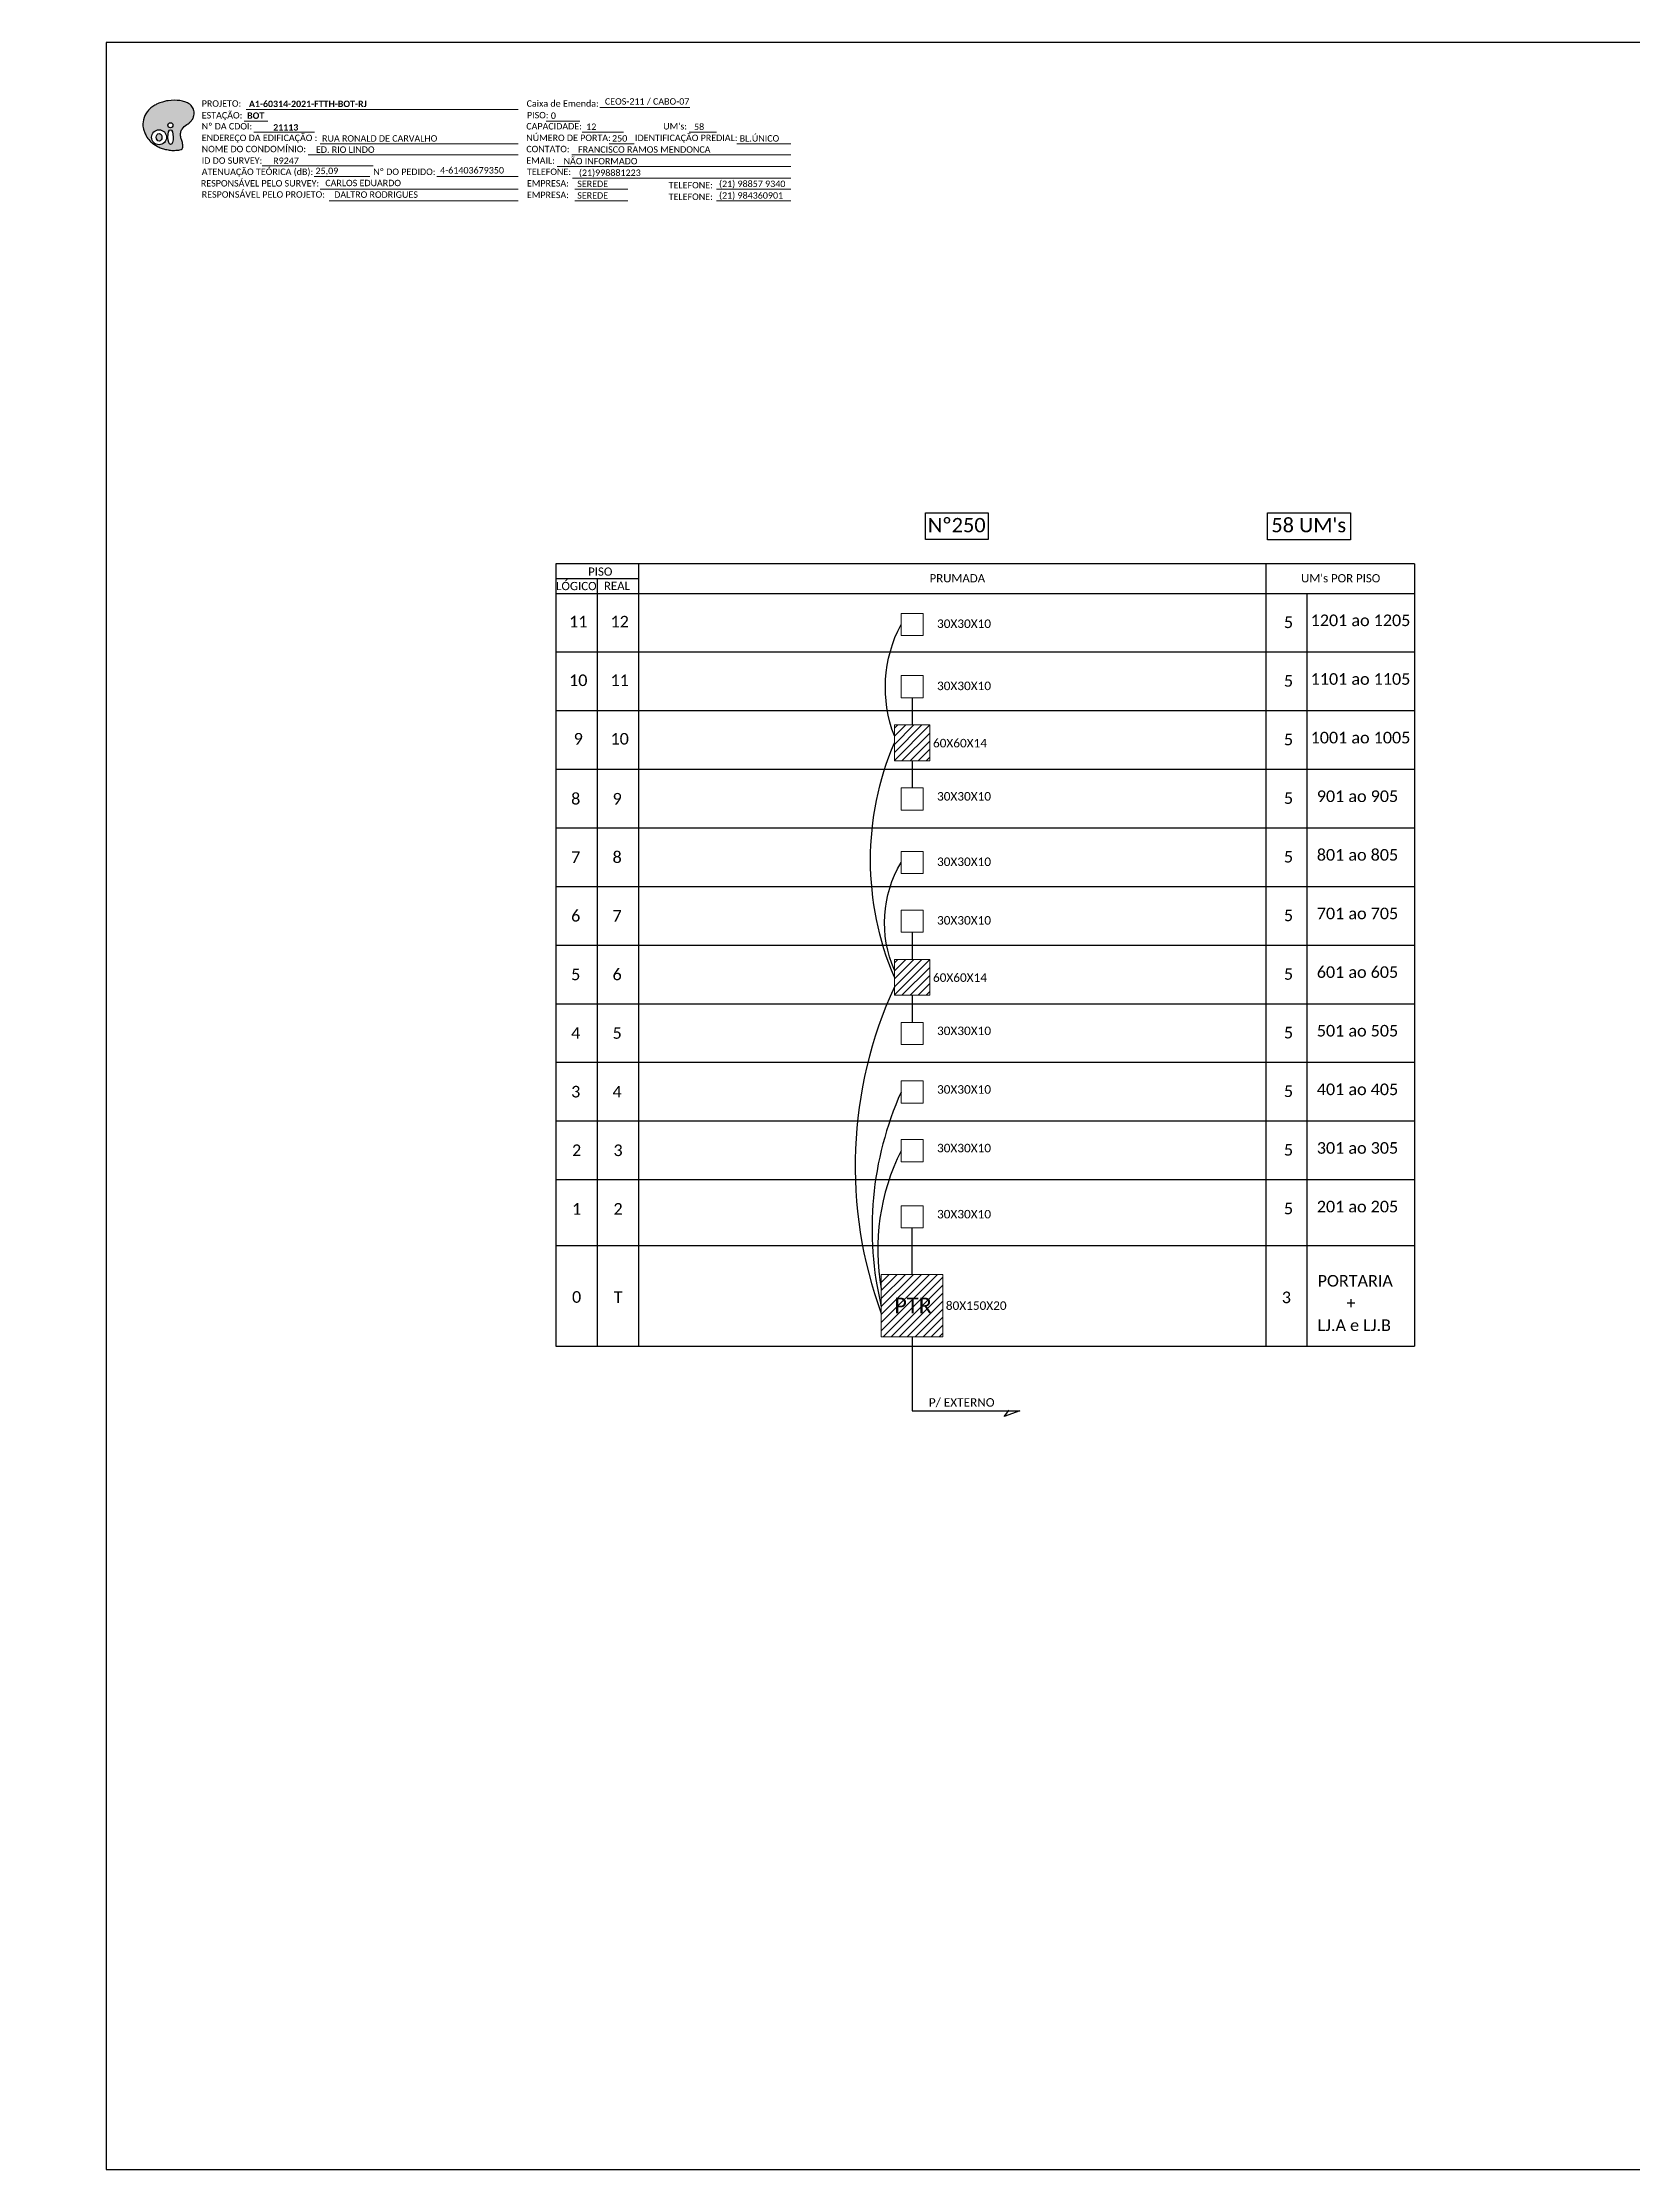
# Model space of a CAD drawing. Header units: metres. Extents: x -1286 to 1713, y -500 to 94.
# Drawn here: x -399 to 45, y -500 to 94 of the extents above; entities that cross this region are included whole.
import ezdxf
from ezdxf.enums import TextEntityAlignment as Align

# ---------------------------------------------------------------- set-up
doc = ezdxf.new("R2010")
doc.units = ezdxf.units.M
doc.styles.add('WMF-Calibri0', font='CALIBRI.TTF')
doc.styles.add('WMF-Calibri1', font='CALIBRIB.TTF')

# ---------------------------------------------------------------- blocks, each defined once
blk = doc.blocks.new('OI')
h = blk.add_hatch(color=40)
edge = h.paths.add_edge_path()
edge.add_spline(control_points=[(4.35, -0.67), (3.92, -0.99), (3.26, -1.5), (2.81, -2.59), (2.9, -3.5), (3.06, -4.27), (3.31, -4.85), (3.37, -5.39), (3.4, -5.88), (3.2, -6.4), (2.54, -6.61), (1.65, -6.63), (0.55, -6.67), (-0.56, -6.42), (-1.61, -6.14), (-2.77, -5.61), (-3.92, -4.77), (-4.89, -3.7), (-5.34, -2.65), (-5.6, -1.94), (-5.85, -0.96), (-5.71, 0.47), (-5.1, 2.02), (-4.14, 3.02), (-3.3, 3.61), (-2.37, 4.16), (-1.36, 4.44), (-0.56, 4.7), (0.79, 4.85), (2.24, 4.97), (3.79, 4.57), (4.67, 4.21), (5.44, 3.65), (5.76, 2.99), (6.03, 2.21), (6.01, 1.46), (5.72, 0.64), (5.31, 0.08), (4.88, -0.38), (4.51, -0.55), (4.35, -0.67)], knot_values=[0, 0, 0, 0, 1.60434, 2.417191, 3.427595, 4.282808, 4.776746, 5.304182, 5.888771, 6.258406, 6.858137, 7.79129, 8.986195, 10.124242, 11.187857, 12.242908, 13.953784, 15.414161, 16.515391, 17.349188, 17.675853, 19.552021, 21.515531, 22.568638, 23.63245, 24.621084, 25.782718, 26.745347, 27.142653, 29.870543, 31.004649, 31.921532, 32.709589, 33.801391, 34.042471, 35.192333, 35.971461, 36.628871, 37.254359, 37.836911, 37.836911, 37.836911, 37.836911], degree=3, periodic=0)
h.paths.add_polyline_path([(1.13, -0.87, -1), (-0.04, -0.87, -1)], flags=16)
edge = h.paths.add_edge_path(flags=16)
edge.add_ellipse((0.56, -3.59), major_axis=(-0.02, 1.71), ratio=0.361305, start_angle=0, end_angle=360)
h.paths.add_polyline_path([(-0.36, -3.62, -1), (-3.8, -3.62, -1)], flags=16)
edge = h.paths.add_edge_path(flags=0)
edge.add_ellipse((-2.08, -3.62), major_axis=(0, 0.885), ratio=0.758294, start_angle=0, end_angle=360)
at = {"color": 40}
for centre, radius in [((-2.08, -3.62), 1.72), ((0.54, -0.87), 0.587)]:
    blk.add_circle(centre, radius, dxfattribs=at)
blk.add_ellipse((-2.08, -3.62), major_axis=(0, 0.885), ratio=0.758294, start_param=-3.141592653589792, end_param=3.141592653589792, dxfattribs=at)
blk.add_ellipse((0.56, -3.59), major_axis=(-0.02, 1.71), ratio=0.361305, dxfattribs=at)
at = {"color": 40, "start_tangent": (-0.800898, -0.598801), "end_tangent": (-0.800898, -0.598801)}
blk.add_spline([(4.35, -0.67), (3.2, -1.78), (2.9, -2.54), (2.92, -3.55), (3.12, -4.38), (3.28, -4.85), (3.37, -5.37), (3.35, -5.95), (3.2, -6.29), (2.66, -6.55), (1.73, -6.63), (0.54, -6.62), (-0.58, -6.41), (-1.6, -6.11), (-2.56, -5.67), (-3.95, -4.67), (-4.89, -3.56), (-5.37, -2.56), (-5.64, -1.78), (-5.72, -1.46), (-5.63, 0.42), (-4.84, 2.22), (-4.13, 2.99), (-3.27, 3.62), (-2.4, 4.09), (-1.3, 4.47), (-0.37, 4.72), (0.02, 4.77), (2.75, 4.8), (3.85, 4.53), (4.69, 4.16), (5.31, 3.68), (5.85, 2.73), (5.93, 2.5), (5.94, 1.35), (5.67, 0.62), (5.29, 0.08), (4.84, -0.36), (4.35, -0.67)], degree=3, dxfattribs=at)

msp = doc.modelspace()

# ---------------------------------------------------------------- hatches: boundary and pattern name
h = msp.add_hatch()
h.set_pattern_fill('LINE', color=1, scale=0.5, angle=45)
h.set_pattern_definition([(45, (-5713.7511, 3171.1452), (-1.122532, 1.122532), [])])
h.paths.add_polyline_path([(-161.35, -106.4), (-151.45, -106.4), (-151.45, -96.36), (-161.35, -96.36)])
h = msp.add_hatch()
h.set_pattern_fill('LINE', color=1, scale=0.5, angle=45)
h.set_pattern_definition([(45, (-5713.7511, 3105.6577), (-1.122532, 1.122532), [])])
h.paths.add_polyline_path([(-161.35, -171.89), (-151.45, -171.89), (-151.45, -161.85), (-161.35, -161.85)])
h = msp.add_hatch()
h.set_pattern_fill('ANSI31', color=1, scale=12.675488, style=0)
h.set_pattern_definition([(45, (-940.2592, -754.0006), (-1.1203655, 1.1203655), [])])
h.paths.add_polyline_path([(-165, -267.31), (-147.8, -267.31), (-147.8, -249.87), (-165, -249.87)])
h.paths.add_polyline_path([(-162.46, -261.79), (-149.68, -261.79), (-149.68, -255.26), (-162.46, -255.26)], flags=24)

# ---------------------------------------------------------------- linework, layer by layer
msp.add_lwpolyline([(-381.52, -499.81), (459.48, -499.81), (459.48, 94.19), (-381.52, 94.19)], close=True)
at = {"color": 7, "lineweight": 0}
for points in [[(-342.93, 72.24), (-336.38, 72.24)], [(-342.41, 75.52), (-266.44, 75.52)], [(-258.64, 72.28), (-249.16, 72.28)], [(-243.6, 76.01), (-218.47, 76.01)], [(-340.26, 69.17), (-323.29, 69.17)], [(-321.7, 65.93), (-266.44, 65.93)], [(-248.59, 69.17), (-236.98, 69.17)], [(-241.01, 65.93), (-234.06, 65.93)], [(-218.65, 69.17), (-210.99, 69.17)], [(-205.31, 65.93), (-190.28, 65.93)], [(-337.95, 59.75), (-306.9, 59.75)], [(-325.11, 62.82), (-266.44, 62.82)], [(-255.52, 59.58), (-190.25, 59.58)], [(-251.48, 62.82), (-190.25, 62.82)], [(-323.41, 56.79), (-307.9, 56.79)], [(-289.18, 56.79), (-266.41, 56.79)], [(-251.23, 56.34), (-190.25, 56.34)], [(-321.7, 53.23), (-266.44, 53.23)], [(-319.21, 49.99), (-266.44, 49.99)], [(-250.62, 53.23), (-235.82, 53.23)], [(-250.62, 49.99), (-235.82, 49.99)], [(-211.02, 53.23), (-190.25, 53.23)], [(-211.02, 49.99), (-190.25, 49.99)]]:
    msp.add_lwpolyline(points, dxfattribs=at)
at = {"color": 7}
for points in [[(-152.67, -37.17), (-135.19, -37.17), (-135.19, -44.64), (-152.67, -44.64)], [(-57.14, -37.16), (-33.91, -37.16), (-33.91, -44.66), (-57.14, -44.66)]]:
    msp.add_lwpolyline(points, close=True, dxfattribs=at)
at = {"color": 0}
for points in [[(-16.04, -51.41), (-255.89, -51.41)], [(-255.89, -55.52), (-232.74, -55.52)], [(-255.89, -59.63), (-16.04, -59.63)]]:
    msp.add_lwpolyline(points, dxfattribs=at)
for points in [[(-255.89, -51.41), (-255.89, -59.63)], [(-232.74, -59.63), (-232.74, -51.41)], [(-57.63, -51.41), (-57.63, -59.63)], [(-16.04, -51.41), (-16.04, -59.63)], [(-244.32, -55.52), (-244.32, -59.63)], [(-255.89, -59.63), (-255.89, -269.91)], [(-255.89, -59.63), (-16.04, -59.63)], [(-255.89, -59.63), (-16.04, -59.63)], [(-244.32, -59.63), (-244.32, -269.91)], [(-232.74, -269.91), (-232.74, -59.63)], [(-57.63, -59.63), (-57.63, -269.91)], [(-46.06, -269.91), (-46.06, -59.63)], [(-16.04, -59.63), (-16.04, -269.91)], [(-255.89, -76.01), (-16.04, -76.01)], [(-255.89, -76.01), (-16.04, -76.01)], [(-255.89, -92.38), (-16.04, -92.38)], [(-255.89, -108.75), (-16.04, -108.75)], [(-255.89, -125.12), (-16.04, -125.12)], [(-255.89, -141.49), (-16.04, -141.49)], [(-255.89, -157.87), (-16.04, -157.87)], [(-255.89, -174.24), (-16.04, -174.24)], [(-255.89, -190.61), (-16.04, -190.61)], [(-255.89, -206.98), (-16.04, -206.98)], [(-255.89, -223.35), (-16.04, -223.35)], [(-255.89, -241.81), (-16.04, -241.81)], [(-255.89, -269.91), (-16.04, -269.91)]]:
    msp.add_lwpolyline(points)
at = {"lineweight": 0}
for points in [[(-153.34, -65.22), (-159.47, -65.22), (-159.47, -71.43), (-153.34, -71.43)], [(-153.34, -82.58), (-159.47, -82.58), (-159.47, -88.8), (-153.34, -88.8)], [(-153.34, -113.96), (-159.47, -113.96), (-159.47, -120.18), (-153.34, -120.18)], [(-153.34, -131.7), (-159.47, -131.7), (-159.47, -137.91), (-153.34, -137.91)], [(-153.34, -148.07), (-159.47, -148.07), (-159.47, -154.28), (-153.34, -154.28)], [(-153.34, -179.45), (-159.47, -179.45), (-159.47, -185.67), (-153.34, -185.67)], [(-153.34, -195.82), (-159.47, -195.82), (-159.47, -202.04), (-153.34, -202.04)], [(-153.34, -212.2), (-159.47, -212.2), (-159.47, -218.41), (-153.34, -218.41)], [(-153.34, -230.65), (-159.47, -230.65), (-159.47, -236.86), (-153.34, -236.86)]]:
    msp.add_lwpolyline(points, close=True, dxfattribs=at)
at = {"color": 3}
for points in [[(-161.35, -99.44, -0.216775), (-159.47, -68.33, 2.900776)], [(-161.35, -166.87, -0.203018), (-161.35, -101.38, 4.271686)], [(-161.35, -164.86, -0.240065), (-159.47, -134.81, 1.445496)], [(-161.35, -169.55, 0.197944), (-165, -260.77, 0.666814)], [(-159.47, -198.93, 0.165386), (-165, -258.85, 0.666814)], [(-159.47, -215.3, 0.162945), (-165, -253.82, 0.666814)]]:
    msp.add_lwpolyline(points, format="xyb", dxfattribs=at)
for points in [[(-156.4, -88.71), (-156.4, -96.27)], [(-156.4, -106.4), (-156.4, -113.96)], [(-156.4, -154.2), (-156.4, -161.76)], [(-156.4, -171.89), (-156.4, -179.45)], [(-156.4, -249.87), (-156.4, -236.86)]]:
    msp.add_lwpolyline(points, dxfattribs=at)
at = {"color": 1, "lineweight": 0}
for points in [[(-151.45, -96.36), (-161.35, -96.36), (-161.35, -106.4), (-151.45, -106.4)], [(-151.45, -161.85), (-161.35, -161.85), (-161.35, -171.89), (-151.45, -171.89)], [(-165, -249.87), (-147.8, -249.87), (-147.8, -267.31), (-165, -267.31)]]:
    msp.add_lwpolyline(points, close=True, dxfattribs=at)
at = {"color": 1}
for points in [[(-156.4, -267.31), (-156.4, -287.96), (-126.26, -287.96)], [(-130.67, -289.55), (-129.27, -287.72)], [(-126.26, -287.96), (-130.67, -289.55)]]:
    msp.add_lwpolyline(points, dxfattribs=at)

# ---------------------------------------------------------------- block references
at = {"color": 7, "xscale": 1.213923925163967, "yscale": 1.213923925163967, "zscale": 1.213923925163967, "rotation": 0.1532896023949059}
msp.add_blockref('OI', (-364.21, 72.14), dxfattribs=at)

# ---------------------------------------------------------------- texts
at = {"color": 7, "lineweight": 0, "style": 'WMF-Calibri0'}
for s, height, p in [('PROJETO:', 1.793, (-354.81, 76.26)), ('Caixa de Emenda:', 1.7927, (-264.06, 76.26)), ('ESTAÇÃO:', 1.793, (-354.81, 72.98)), ('Nº DA CDOI:', 1.7927, (-354.81, 69.91)), ('CAPACIDADE:', 1.7927, (-264.16, 69.91)), ('PISO:', 1.793, (-263.98, 73.03)), ("UM's:", 1.793, (-225.92, 69.91)), ('ENDEREÇO DA EDIFICAÇÃO :', 1.7927, (-354.81, 66.68)), ('NOME DO CONDOMÍNIO:', 1.7927, (-354.81, 63.56)), ('CONTATO:', 1.793, (-264.16, 63.56)), ('NÚMERO DE PORTA:', 1.7927, (-264.16, 66.68)), ('IDENTIFICAÇÃO PREDIAL:', 1.7927, (-233.79, 66.68)), ('ATENUAÇÃO TEÓRICA (dB):', 1.7927, (-354.81, 57.21)), ('ID DO SURVEY:', 1.7927, (-354.81, 60.33)), ('EMAIL:', 1.793, (-264.16, 60.33)), ('RESPONSÁVEL PELO SURVEY:', 1.7927, (-355.05, 53.98)), ('Nº DO PEDIDO:', 1.7927, (-306.89, 57.21)), ('TELEFONE:', 1.793, (-263.98, 57.21)), ('EMPRESA:', 1.793, (-263.98, 53.98)), ('TELEFONE:', 1.793, (-224.38, 53.47)), ('RESPONSÁVEL PELO PROJETO:', 1.7927, (-354.81, 50.87)), ('EMPRESA:', 1.793, (-263.98, 50.74)), ('TELEFONE:', 1.793, (-224.38, 50.24))]:
    msp.add_text(s, height=height, dxfattribs=at).set_placement(p)
at = {"color": 7}
for s, height, style, p in [('A1-60314-2021-FTTH-BOT-RJ', 1.7927, 'WMF-Calibri1', (-341.62, 76.17)), ('CEOS-211 / CABO-07', 1.7927, 'WMF-Calibri0', (-242.2, 76.85)), ('BOT', 1.793, 'WMF-Calibri1', (-342.13, 72.89)), ('0', 1.79, 'WMF-Calibri0', (-257.29, 72.88)), ('12', 1.793, 'WMF-Calibri0', (-247.42, 69.79)), ('58', 1.793, 'WMF-Calibri0', (-217.3, 69.77)), ('RUA RONALD DE CARVALHO', 1.7927, 'WMF-Calibri0', (-321.19, 66.52)), ('250', 1.793, 'WMF-Calibri0', (-240.2, 66.53)), ('BL.ÚNICO', 1.793, 'WMF-Calibri0', (-204.55, 66.53)), ('R9247', 1.793, 'WMF-Calibri0', (-334.85, 60.28)), ('ED. RIO LINDO', 1.7927, 'WMF-Calibri0', (-322.91, 63.39)), ('4-61403679350', 1.7927, 'WMF-Calibri0', (-288.23, 57.62)), ('NÃO INFORMADO', 1.7927, 'WMF-Calibri0', (-253.74, 60.18)), ('FRANCISCO RAMOS MENDONCA', 1.7927, 'WMF-Calibri0', (-249.7, 63.42)), ('25,09', 1.793, 'WMF-Calibri0', (-323.03, 57.45)), ('CARLOS EDUARDO', 1.7927, 'WMF-Calibri0', (-320.3, 54.07)), ('SEREDE', 1.793, 'WMF-Calibri0', (-249.92, 53.83)), ('(21)998881223', 1.7927, 'WMF-Calibri0', (-249.45, 56.94)), ('(21) 98857 9340', 1.7927, 'WMF-Calibri0', (-210.32, 53.83)), ('DALTRO RODRIGUES', 1.7927, 'WMF-Calibri0', (-317.81, 50.83)), ('SEREDE', 1.793, 'WMF-Calibri0', (-249.92, 50.59)), ('(21) 984360901', 1.7927, 'WMF-Calibri0', (-210.32, 50.59)), ('30X30X10', 2.373, 'WMF-Calibri0', (-149.43, -69.3)), ('1201 ao 1205', 3.24, 'WMF-Calibri0', (-45.07, -68.79)), ('1101 ao 1105', 3.24, 'WMF-Calibri0', (-45.07, -85.17)), ('30X30X10', 2.373, 'WMF-Calibri0', (-149.43, -86.66)), ('60X60X14', 2.373, 'WMF-Calibri0', (-150.56, -102.65)), ('1001 ao 1005', 3.24, 'WMF-Calibri0', (-45.07, -101.54)), ('30X30X10', 2.373, 'WMF-Calibri0', (-149.43, -117.51)), ('901 ao 905', 3.24, 'WMF-Calibri0', (-43.35, -117.91)), ('30X30X10', 2.373, 'WMF-Calibri0', (-149.43, -135.78)), ('801 ao 805', 3.24, 'WMF-Calibri0', (-43.35, -134.28)), ('701 ao 705', 3.24, 'WMF-Calibri0', (-43.35, -150.65)), ('30X30X10', 2.373, 'WMF-Calibri0', (-149.43, -152.15)), ('60X60X14', 2.373, 'WMF-Calibri0', (-150.56, -168.13)), ('601 ao 605', 3.24, 'WMF-Calibri0', (-43.35, -167.03)), ('30X30X10', 2.373, 'WMF-Calibri0', (-149.43, -183)), ('501 ao 505', 3.24, 'WMF-Calibri0', (-43.35, -183.4)), ('30X30X10', 2.373, 'WMF-Calibri0', (-149.43, -199.37)), ('401 ao 405', 3.24, 'WMF-Calibri0', (-43.35, -199.77)), ('30X30X10', 2.373, 'WMF-Calibri0', (-149.43, -215.74)), ('301 ao 305', 3.24, 'WMF-Calibri0', (-43.35, -216.14)), ('201 ao 205', 3.24, 'WMF-Calibri0', (-43.35, -232.51)), ('30X30X10', 2.373, 'WMF-Calibri0', (-149.43, -234.2)), ('PORTARIA', 3.24, 'WMF-Calibri0', (-43.13, -253.24)), ('PTR', 4.351, 'WMF-Calibri0', (-161.37, -260.68)), ('80X150X20', 2.373, 'WMF-Calibri0', (-146.96, -259.74)), ('+', 3.24, 'WMF-Calibri0', (-35.07, -259.44)), ('LJ.A e LJ.B', 3.24, 'WMF-Calibri0', (-43.13, -265.65))]:
    msp.add_text(s, height=height, dxfattribs=dict(at, style=style)).set_placement(p)
at = {"color": 7, "style": 'WMF-Calibri1'}
msp.add_text('21113', height=1.793, dxfattribs=at).set_placement((-331.33, 69.6), align=Align.CENTER)
at = {"color": 0, "style": 'WMF-Calibri0'}
for s, height, p in [('Nº250', 4, (-151.99, -42.58)), ("58 UM's", 4, (-56.05, -42.58)), ('     PISO', 2.3, (-250.93, -54.71)), ('  LÓGICO', 2.3, (-257.47, -58.74)), ('    REAL', 2.3, (-245.71, -58.69)), ('PRUMADA', 2.3, (-151.51, -56.57)), ("UM's POR PISO", 2.3, (-47.75, -56.57))]:
    msp.add_text(s, height=height, dxfattribs=at).set_placement(p)
at = {"color": 7, "style": 'WMF-Calibri0'}
for s, height, p in [('11', 3.24, (-249.64, -67.54)), ('12', 3.24, (-238.07, -67.54)), ('10', 3.24, (-249.64, -83.91)), ('11', 3.24, (-238.07, -83.91)), ('9', 3.24, (-249.64, -100.25)), ('10', 3.24, (-238.07, -100.25)), ('P/ EXTERNO', 2.373, (-142.54, -285.59))]:
    msp.add_text(s, height=height, dxfattribs=at).set_placement(p, align=Align.MIDDLE_CENTER)
for tag, flags, p in [('5', 4, (-51.26, -67.71)), ('5', 4, (-51.26, -84.08)), ('5', 4, (-51.26, -100.45)), ('8', 4, (-250.35, -117)), ('9', 4, (-238.78, -117)), ('5', 4, (-51.26, -116.82)), ('7', 4, (-250.35, -133.31)), ('8', 4, (-238.78, -133.31)), ('5', 4, (-51.26, -133.19)), ('6', 4, (-250.35, -149.68)), ('7', 4, (-238.78, -149.68)), ('5', 4, (-51.26, -149.57)), ('5', 4, (-250.35, -166.05)), ('6', 4, (-238.78, -166.05)), ('5', 4, (-51.26, -165.94)), ('4', 4, (-250.35, -182.42)), ('5', 4, (-238.78, -182.42)), ('5', 4, (-51.26, -182.31)), ('3', 4, (-250.35, -198.8)), ('4', 4, (-238.78, -198.8)), ('5', 4, (-51.26, -198.68)), ('2', 4, (-250.1, -215.17)), ('3', 4, (-238.53, -215.17)), ('5', 4, (-51.26, -215.05)), ('1', 4, (-250.1, -231.54)), ('2', 4, (-238.53, -231.54)), ('5', 4, (-51.26, -231.43)), ('0', 4, (-250.1, -256.14)), ('T', 12, (-238.53, -256.2)), ('3', 4, (-51.85, -256.25))]:
    msp.add_attdef(tag, text='XX', height=3.24, dxfattribs=dict(at, flags=flags)).set_placement(p, align=Align.MIDDLE_CENTER)

doc.saveas('drawing.dxf')
